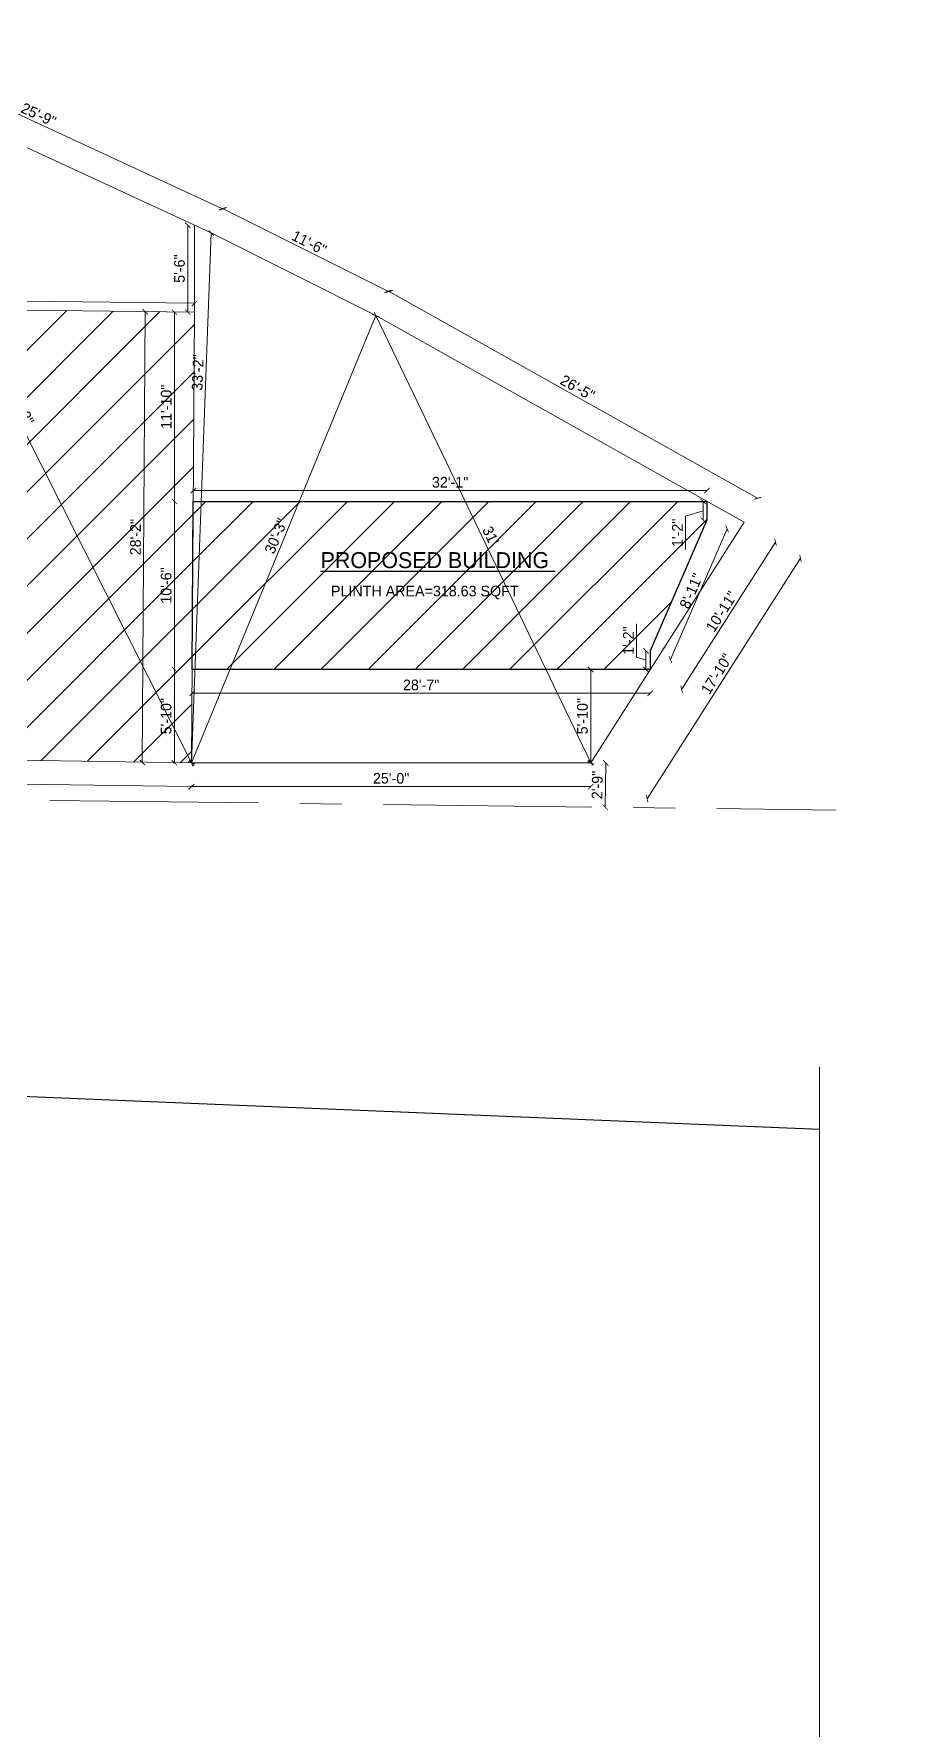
# Model space of a CAD drawing. Header units: inches. Extents: x 4069 to 291496, y -47643 to 12535.
# Drawn here: x 45305 to 45947, y 707 to 1979 of the extents above; entities that cross this region are included whole.
import ezdxf

# ---------------------------------------------------------------- set-up
doc = ezdxf.new("R2010")
doc.units = ezdxf.units.IN
doc.header["$LTSCALE"] = 5
doc.header["$MEASUREMENT"] = 0
doc.linetypes.add('CENTER', pattern=[2, 1.25, -0.25, 0.25, -0.25])
for name, color, linetype, lineweight in [('A-WALL', 7, 'Continuous', 9), ('DOOR', 62, 'Continuous', 0), ('HATCH', 253, 'Continuous', 0)]:
    doc.layers.add(name, color=color, linetype=linetype, lineweight=lineweight)
doc.layers.add('DIM', color=5, linetype='Continuous')
doc.layers.add('TEXT', color=6, linetype='Continuous')
doc.styles.add('tt', font='stylu.ttf', dxfattribs={"height": 8})
doc.dimstyles.new('Copy(2) of STANDARD', dxfattribs={"dimtxt": 2, "dimasz": 4, "dimexe": 0, "dimexo": 0, "dimgap": 2, "dimtad": 1, "dimdec": 0, "dimzin": 0, "dimdsep": 46, "dimlunit": 3, "dimtxsty": 'tt', "dimblk": 'ARCHTICK', "dimcen": 0.0505, "dimse1": 1, "dimse2": 1, "dimclrd": 5, "dimclre": 5, "dimclrt": 7, "dimadec": 1, "dimazin": 0, "dimtm": 1e-09, "dimtfac": 1, "dimtdec": 0, "dimtofl": 0, "dimtmove": 1, "dimatfit": 3, "dimfxl": 1, "dimtolj": 2, "dimtzin": 0, "dimlwd": 13, "dimarcsym": 0})

# ---------------------------------------------------------------- blocks, each defined once
blk = doc.blocks.new('_ArchTick')
at = {"color": 0, "linetype": 'ByBlock', "const_width": 0.15}
blk.add_lwpolyline([(-0.5, -0.5), (0.5, 0.5)], dxfattribs=at)
blk = doc.blocks.new('*D1566')
at = {"layer": 'Defpoints', "color": 0, "ltscale": 5, "transparency": 16777216}
for p in [(45165.5, 1977.7), (45157.1, 1959.6, -58.2), (45437.6, 1829.8, -58.2)]:
    blk.add_point(p, dxfattribs=at)
at = {"layer": 'DIM', "color": 5, "lineweight": 13, "ltscale": 5, "transparency": 16777216}
blk.add_line((45446, 1847.9), (45165.5, 1977.7), dxfattribs=at)
at = {"layer": 'DIM', "color": 5, "lineweight": 13, "ltscale": 5, "transparency": 16777216, "xscale": 4, "yscale": 4, "zscale": 4}
for p, rotation in [((45165.5, 1977.7), 155.1576801813038), ((45446, 1847.9), 335.1576801813039)]:
    blk.add_blockref('_ArchTick', p, dxfattribs=dict(at, rotation=rotation))
at = {"layer": 'DIM', "color": 7, "ltscale": 5, "transparency": 16777216, "insert": (45308.3, 1918.4), "char_height": 8, "attachment_point": 5, "rotation": 335.1577, "style": 'tt'}
blk.add_mtext('\\A2;25\'-9"', dxfattribs=at)
blk = doc.blocks.new('*D1567')
at = {"layer": 'Defpoints', "color": 0, "ltscale": 5, "transparency": 16777216}
for p in [(45446.7, 1847.9), (45437.6, 1829.8, -58.2), (45561, 1767.8, -58.2)]:
    blk.add_point(p, dxfattribs=at)
at = {"layer": 'DIM', "color": 5, "lineweight": 13, "ltscale": 5, "transparency": 16777216}
blk.add_line((45570.1, 1786), (45446.7, 1847.9), dxfattribs=at)
at = {"layer": 'DIM', "color": 5, "lineweight": 13, "ltscale": 5, "transparency": 16777216, "xscale": 4, "yscale": 4, "zscale": 4}
for p, rotation in [((45446.7, 1847.9), 153.3431404319543), ((45570.1, 1786), 333.3431404319542)]:
    blk.add_blockref('_ArchTick', p, dxfattribs=dict(at, rotation=rotation))
at = {"layer": 'DIM', "color": 7, "ltscale": 5, "transparency": 16777216, "insert": (45511.1, 1822.4), "char_height": 8, "attachment_point": 5, "rotation": 333.3431, "style": 'tt'}
blk.add_mtext('\\A2;11\'-6"', dxfattribs=at)
blk = doc.blocks.new('*D1568')
at = {"layer": 'Defpoints', "color": 0, "ltscale": 5, "transparency": 16777216}
for p in [(45571.1, 1785.9), (45561, 1767.8, -58.2), (45837.1, 1612.8, -58.2)]:
    blk.add_point(p, dxfattribs=at)
at = {"layer": 'DIM', "color": 5, "lineweight": 13, "ltscale": 5, "transparency": 16777216}
blk.add_line((45847.2, 1630.8), (45571.1, 1785.9), dxfattribs=at)
at = {"layer": 'DIM', "color": 5, "lineweight": 13, "ltscale": 5, "transparency": 16777216, "xscale": 4, "yscale": 4, "zscale": 4}
for p, rotation in [((45571.1, 1785.9), 150.6791819765447), ((45847.2, 1630.8), 330.6791819765446)]:
    blk.add_blockref('_ArchTick', p, dxfattribs=dict(at, rotation=rotation))
at = {"layer": 'DIM', "color": 7, "ltscale": 5, "transparency": 16777216, "insert": (45712.2, 1713.7), "char_height": 8, "attachment_point": 5, "rotation": 330.6792, "style": 'tt'}
blk.add_mtext('\\A2;26\'-5"', dxfattribs=at)
blk = doc.blocks.new('*D1570')
at = {"layer": 'Defpoints', "color": 0, "ltscale": 5, "transparency": 16777216}
for p in [(44847, 1441.1, -58.2), (45422.9, 1432.4, -58.2), (45422.7, 1414.6)]:
    blk.add_point(p, dxfattribs=at)
at = {"layer": 'DIM', "color": 5, "lineweight": 13, "ltscale": 5, "transparency": 16777216}
blk.add_line((44846.7, 1423.2), (45422.7, 1414.6), dxfattribs=at)
at = {"layer": 'DIM', "color": 5, "lineweight": 13, "ltscale": 5, "transparency": 16777216, "xscale": 4, "yscale": 4, "zscale": 4}
for p, rotation in [((44846.7, 1423.2), 179.1401444559383), ((45422.7, 1414.6), 359.1401444559383)]:
    blk.add_blockref('_ArchTick', p, dxfattribs=dict(at, rotation=rotation))
at = {"layer": 'DIM', "color": 7, "ltscale": 5, "transparency": 16777216, "insert": (45134.8, 1425.1), "char_height": 8, "attachment_point": 5, "rotation": 359.1401, "style": 'tt'}
blk.add_mtext("\\A2;48'", dxfattribs=at)
blk = doc.blocks.new('*D1584')
at = {"layer": 'Defpoints', "color": 0, "ltscale": 5, "transparency": 16777216}
for p in [(45422.9, 1432.4, -58.2), (45722.1, 1432.4, -58.2), (45722.1, 1414.6)]:
    blk.add_point(p, dxfattribs=at)
at = {"layer": 'DIM', "color": 5, "lineweight": 13, "ltscale": 5, "transparency": 16777216}
blk.add_line((45422.9, 1414.6), (45722.1, 1414.6), dxfattribs=at)
at = {"layer": 'DIM', "color": 5, "lineweight": 13, "ltscale": 5, "transparency": 16777216, "xscale": 4, "yscale": 4, "zscale": 4, "rotation": 180}
blk.add_blockref('_ArchTick', (45422.9, 1414.6), dxfattribs=at)
at = {"layer": 'DIM', "color": 5, "lineweight": 13, "ltscale": 5, "transparency": 16777216, "xscale": 4, "yscale": 4, "zscale": 4}
blk.add_blockref('_ArchTick', (45722.1, 1414.6), dxfattribs=at)
at = {"layer": 'DIM', "color": 7, "ltscale": 5, "transparency": 16777216, "insert": (45572.5, 1420.8), "char_height": 8, "attachment_point": 5, "style": 'tt'}
blk.add_mtext('\\A2;25\'-0"', dxfattribs=at)
blk = doc.blocks.new('*D1585')
at = {"layer": 'Defpoints', "color": 0, "ltscale": 5, "transparency": 16777216}
for p in [(45837.1, 1612.8, -58.2), (45879.3, 1585.8), (45722.1, 1432.4, -58.2)]:
    blk.add_point(p, dxfattribs=at)
at = {"layer": 'DIM', "color": 5, "lineweight": 13, "ltscale": 5, "transparency": 16777216}
blk.add_line((45764.4, 1405.5), (45879.3, 1585.8), dxfattribs=at)
at = {"layer": 'DIM', "color": 5, "lineweight": 13, "ltscale": 5, "transparency": 16777216, "xscale": 4, "yscale": 4, "zscale": 4}
for p, rotation in [((45879.3, 1585.8), 57.48404716702264), ((45764.4, 1405.5), 237.4840471670226)]:
    blk.add_blockref('_ArchTick', p, dxfattribs=dict(at, rotation=rotation))
at = {"layer": 'DIM', "color": 7, "ltscale": 5, "transparency": 16777216, "insert": (45816.5, 1499.1), "char_height": 8, "attachment_point": 5, "rotation": 57.484, "style": 'tt'}
blk.add_mtext('\\A2;17\'-10"', dxfattribs=at)
blk = doc.blocks.new('*D1579')
at = {"layer": 'Defpoints', "color": 0, "ltscale": 5, "transparency": 16777216}
for p in [(45046.7, 1781.5), (45046.7, 1774.9, -58.2), (45425.1, 1770.4, -58.2)]:
    blk.add_point(p, dxfattribs=at)
at = {"layer": 'DIM', "color": 5, "lineweight": 13, "ltscale": 5, "transparency": 16777216}
blk.add_line((45425.2, 1777), (45046.7, 1781.5), dxfattribs=at)
at = {"layer": 'DIM', "color": 5, "lineweight": 13, "ltscale": 5, "transparency": 16777216, "xscale": 4, "yscale": 4, "zscale": 4}
for p, rotation in [((45046.7, 1781.5), 179.3189926732725), ((45425.2, 1777), 359.3189926732724)]:
    blk.add_blockref('_ArchTick', p, dxfattribs=dict(at, rotation=rotation))
at = {"layer": 'DIM', "color": 7, "ltscale": 5, "transparency": 16777216, "insert": (45236, 1785.6), "char_height": 8, "attachment_point": 5, "rotation": 359.319, "style": 'tt'}
blk.add_mtext('\\A2;31\'-7"', dxfattribs=at)
blk = doc.blocks.new('*D1582')
at = {"layer": 'Defpoints', "color": 0, "ltscale": 5, "transparency": 16777216}
for p in [(45420.1, 1835.5), (45425.1, 1835.5), (45425.1, 1770.4)]:
    blk.add_point(p, dxfattribs=at)
at = {"layer": 'DIM', "color": 5, "lineweight": 13, "ltscale": 5, "transparency": 16777216}
blk.add_line((45420.1, 1770.4), (45420.1, 1835.5), dxfattribs=at)
at = {"layer": 'DIM', "color": 5, "lineweight": 13, "ltscale": 5, "transparency": 16777216, "xscale": 4, "yscale": 4, "zscale": 4}
for p, rotation in [((45420.1, 1835.5), 90), ((45420.1, 1770.4), 270)]:
    blk.add_blockref('_ArchTick', p, dxfattribs=dict(at, rotation=rotation))
at = {"layer": 'DIM', "color": 7, "ltscale": 5, "transparency": 16777216, "insert": (45413.9, 1803), "char_height": 8, "attachment_point": 5, "rotation": 90, "style": 'tt'}
blk.add_mtext('\\A2;5\'-6"', dxfattribs=at)
blk = doc.blocks.new('*D1583')
at = {"layer": 'Defpoints', "color": 0, "ltscale": 5, "transparency": 16777216}
for p in [(45388.2, 1770.7), (45425.1, 1770.4, -58.2), (45422.9, 1432.4, -58.2)]:
    blk.add_point(p, dxfattribs=at)
at = {"layer": 'DIM', "color": 5, "lineweight": 13, "ltscale": 5, "transparency": 16777216}
blk.add_line((45386, 1432.7), (45388.2, 1770.7), dxfattribs=at)
at = {"layer": 'DIM', "color": 5, "lineweight": 13, "ltscale": 5, "transparency": 16777216, "xscale": 4, "yscale": 4, "zscale": 4}
for p, rotation in [((45388.2, 1770.7), 89.62590714723008), ((45386, 1432.7), 269.6259071472301)]:
    blk.add_blockref('_ArchTick', p, dxfattribs=dict(at, rotation=rotation))
at = {"layer": 'DIM', "color": 7, "ltscale": 5, "transparency": 16777216, "insert": (45381, 1601.7), "char_height": 8, "attachment_point": 5, "rotation": 89.6259, "style": 'tt'}
blk.add_mtext('\\A2;28\'-2"', dxfattribs=at)
blk = doc.blocks.new('*D1555')
at = {"layer": 'Defpoints', "color": 0, "ltscale": 5, "transparency": 16777216}
for p in [(45410.1, 1628.4), (45424.2, 1628.4, -58.2), (45423.4, 1502.4, -58.2)]:
    blk.add_point(p, dxfattribs=at)
at = {"layer": 'DIM', "color": 5, "lineweight": 13, "ltscale": 5, "transparency": 16777216}
blk.add_line((45410.1, 1502.4), (45410.1, 1628.4), dxfattribs=at)
at = {"layer": 'DIM', "color": 5, "lineweight": 13, "ltscale": 5, "transparency": 16777216, "xscale": 4, "yscale": 4, "zscale": 4}
for p, rotation in [((45410.1, 1628.4), 90), ((45410.1, 1502.4), 270)]:
    blk.add_blockref('_ArchTick', p, dxfattribs=dict(at, rotation=rotation))
at = {"layer": 'DIM', "color": 7, "ltscale": 5, "transparency": 16777216, "insert": (45403.9, 1565.4), "char_height": 8, "attachment_point": 5, "rotation": 90, "style": 'tt'}
blk.add_mtext('\\A2;10\'-6"', dxfattribs=at)
blk = doc.blocks.new('*D1556')
at = {"layer": 'Defpoints', "color": 0, "ltscale": 5, "transparency": 16777216}
for p in [(45423.4, 1502.4, -58.2), (45410.1, 1432.4), (45422.9, 1432.4, -58.2)]:
    blk.add_point(p, dxfattribs=at)
at = {"layer": 'DIM', "color": 5, "lineweight": 13, "ltscale": 5, "transparency": 16777216}
blk.add_line((45410.1, 1502.4), (45410.1, 1432.4), dxfattribs=at)
at = {"layer": 'DIM', "color": 5, "lineweight": 13, "ltscale": 5, "transparency": 16777216, "xscale": 4, "yscale": 4, "zscale": 4}
for p, rotation in [((45410.1, 1502.4), 90), ((45410.1, 1432.4), 270)]:
    blk.add_blockref('_ArchTick', p, dxfattribs=dict(at, rotation=rotation))
at = {"layer": 'DIM', "color": 7, "ltscale": 5, "transparency": 16777216, "insert": (45403.9, 1467.4), "char_height": 8, "attachment_point": 5, "rotation": 90, "style": 'tt'}
blk.add_mtext('\\A2;5\'-10"', dxfattribs=at)
blk = doc.blocks.new('*D1557')
at = {"layer": 'Defpoints', "color": 0, "ltscale": 5, "transparency": 16777216}
for p in [(45410.1, 1770.4), (45425.1, 1770.4, -58.2), (45424.2, 1628.4, -58.2)]:
    blk.add_point(p, dxfattribs=at)
at = {"layer": 'DIM', "color": 5, "lineweight": 13, "ltscale": 5, "transparency": 16777216}
blk.add_line((45410.1, 1628.4), (45410.1, 1770.4), dxfattribs=at)
at = {"layer": 'DIM', "color": 5, "lineweight": 13, "ltscale": 5, "transparency": 16777216, "xscale": 4, "yscale": 4, "zscale": 4}
for p, rotation in [((45410.1, 1770.4), 90), ((45410.1, 1628.4), 270)]:
    blk.add_blockref('_ArchTick', p, dxfattribs=dict(at, rotation=rotation))
at = {"layer": 'DIM', "color": 7, "ltscale": 5, "transparency": 16777216, "insert": (45404, 1699.4), "char_height": 8, "attachment_point": 5, "rotation": 90, "style": 'tt'}
blk.add_mtext('\\A2;11\'-10"', dxfattribs=at)
blk = doc.blocks.new('*D1572')
at = {"layer": 'Defpoints', "color": 0, "ltscale": 5, "transparency": 16777216}
for p in [(45424.2, 1628.4), (45809.2, 1636.6), (45809.2, 1628.4)]:
    blk.add_point(p, dxfattribs=at)
at = {"layer": 'DIM', "color": 5, "lineweight": 13, "ltscale": 5, "transparency": 16777216}
blk.add_line((45424.2, 1636.6), (45809.2, 1636.6), dxfattribs=at)
at = {"layer": 'DIM', "color": 5, "lineweight": 13, "ltscale": 5, "transparency": 16777216, "xscale": 4, "yscale": 4, "zscale": 4, "rotation": 180}
blk.add_blockref('_ArchTick', (45424.2, 1636.6), dxfattribs=at)
at = {"layer": 'DIM', "color": 5, "lineweight": 13, "ltscale": 5, "transparency": 16777216, "xscale": 4, "yscale": 4, "zscale": 4}
blk.add_blockref('_ArchTick', (45809.2, 1636.6), dxfattribs=at)
at = {"layer": 'DIM', "color": 7, "ltscale": 5, "transparency": 16777216, "insert": (45616.7, 1642.8), "char_height": 8, "attachment_point": 5, "style": 'tt'}
blk.add_mtext('\\A2;32\'-1"', dxfattribs=at)
blk = doc.blocks.new('*D1573')
at = {"layer": 'Defpoints', "color": 0, "ltscale": 5, "transparency": 16777216}
for p in [(45809.2, 1628.4), (45806.3, 1614.4), (45809.2, 1614.4)]:
    blk.add_point(p, dxfattribs=at)
at = {"layer": 'DIM', "color": 5, "lineweight": 13, "ltscale": 5, "transparency": 16777216}
for p, q in [((45806.3, 1628.4), (45806.3, 1614.4)), ((45806.3, 1621.4), (45793.1, 1617.5)), ((45793.1, 1617.5), (45793.1, 1592.3))]:
    blk.add_line(p, q, dxfattribs=at)
at = {"layer": 'DIM', "color": 5, "lineweight": 13, "ltscale": 5, "transparency": 16777216, "xscale": 4, "yscale": 4, "zscale": 4}
for p, rotation in [((45806.3, 1628.4), 90), ((45806.3, 1614.4), 270)]:
    blk.add_blockref('_ArchTick', p, dxfattribs=dict(at, rotation=rotation))
at = {"layer": 'DIM', "color": 7, "ltscale": 5, "transparency": 16777216, "insert": (45787, 1604.9), "char_height": 8, "attachment_point": 5, "rotation": 90, "style": 'tt'}
blk.add_mtext('\\A2;1\'-2"', dxfattribs=at)
blk = doc.blocks.new('*D1574')
at = {"layer": 'Defpoints', "color": 0, "ltscale": 5, "transparency": 16777216}
for p in [(45809.2, 1614.4), (45766.7, 1516.4), (45781.8, 1509.9)]:
    blk.add_point(p, dxfattribs=at)
at = {"layer": 'DIM', "color": 5, "lineweight": 13, "ltscale": 5, "transparency": 16777216}
blk.add_line((45824.3, 1607.9), (45781.8, 1509.9), dxfattribs=at)
at = {"layer": 'DIM', "color": 5, "lineweight": 13, "ltscale": 5, "transparency": 16777216, "xscale": 4, "yscale": 4, "zscale": 4}
for p, rotation in [((45824.3, 1607.9), 66.57772555762529), ((45781.8, 1509.9), 246.5777255576253)]:
    blk.add_blockref('_ArchTick', p, dxfattribs=dict(at, rotation=rotation))
at = {"layer": 'DIM', "color": 7, "ltscale": 5, "transparency": 16777216, "insert": (45797.4, 1561.3), "char_height": 8, "attachment_point": 5, "rotation": 66.5777, "style": 'tt'}
blk.add_mtext('\\A2;8\'-11"', dxfattribs=at)
blk = doc.blocks.new('*D1575')
at = {"layer": 'Defpoints', "color": 0, "ltscale": 5, "transparency": 16777216}
for p in [(45766.7, 1516.4), (45763.5, 1502.4), (45766.7, 1502.4)]:
    blk.add_point(p, dxfattribs=at)
at = {"layer": 'DIM', "color": 5, "lineweight": 13, "ltscale": 5, "transparency": 16777216}
for p, q in [((45756.4, 1511.6), (45756.4, 1536.7)), ((45763.5, 1516.4), (45763.5, 1502.4)), ((45763.5, 1509.4), (45756.4, 1511.6))]:
    blk.add_line(p, q, dxfattribs=at)
at = {"layer": 'DIM', "color": 5, "lineweight": 13, "ltscale": 5, "transparency": 16777216, "xscale": 4, "yscale": 4, "zscale": 4}
for p, rotation in [((45763.5, 1516.4), 90), ((45763.5, 1502.4), 270)]:
    blk.add_blockref('_ArchTick', p, dxfattribs=dict(at, rotation=rotation))
at = {"layer": 'DIM', "color": 7, "ltscale": 5, "transparency": 16777216, "insert": (45750.3, 1524.1), "char_height": 8, "attachment_point": 5, "rotation": 90, "style": 'tt'}
blk.add_mtext('\\A2;1\'-2"', dxfattribs=at)
blk = doc.blocks.new('*D1576')
at = {"layer": 'Defpoints', "color": 0, "ltscale": 5, "transparency": 16777216}
for p in [(45423.4, 1502.4), (45766.7, 1502.4), (45423.4, 1484.6)]:
    blk.add_point(p, dxfattribs=at)
at = {"layer": 'DIM', "color": 5, "lineweight": 13, "ltscale": 5, "transparency": 16777216}
blk.add_line((45766.7, 1484.6), (45423.4, 1484.6), dxfattribs=at)
at = {"layer": 'DIM', "color": 5, "lineweight": 13, "ltscale": 5, "transparency": 16777216, "xscale": 4, "yscale": 4, "zscale": 4, "rotation": 180}
blk.add_blockref('_ArchTick', (45423.4, 1484.6), dxfattribs=at)
at = {"layer": 'DIM', "color": 5, "lineweight": 13, "ltscale": 5, "transparency": 16777216, "xscale": 4, "yscale": 4, "zscale": 4}
blk.add_blockref('_ArchTick', (45766.7, 1484.6), dxfattribs=at)
at = {"layer": 'DIM', "color": 7, "ltscale": 5, "transparency": 16777216, "insert": (45595, 1490.8), "char_height": 8, "attachment_point": 5, "style": 'tt'}
blk.add_mtext('\\A2;28\'-7"', dxfattribs=at)
blk = doc.blocks.new('*D1577')
at = {"layer": 'Defpoints', "color": 0, "ltscale": 5, "transparency": 16777216}
for p in [(45722.1, 1502.4), (45722.1, 1502.4), (45722.1, 1432.4, -58.2)]:
    blk.add_point(p, dxfattribs=at)
at = {"layer": 'DIM', "color": 5, "lineweight": 13, "ltscale": 5, "transparency": 16777216}
blk.add_line((45722.1, 1432.4), (45722.1, 1502.4), dxfattribs=at)
at = {"layer": 'DIM', "color": 5, "lineweight": 13, "ltscale": 5, "transparency": 16777216, "xscale": 4, "yscale": 4, "zscale": 4}
for p, rotation in [((45722.1, 1502.4), 90), ((45722.1, 1432.4), 270)]:
    blk.add_blockref('_ArchTick', p, dxfattribs=dict(at, rotation=rotation))
at = {"layer": 'DIM', "color": 7, "ltscale": 5, "transparency": 16777216, "insert": (45715.9, 1467.4), "char_height": 8, "attachment_point": 5, "rotation": 90, "style": 'tt'}
blk.add_mtext('\\A2;5\'-10"', dxfattribs=at)
blk = doc.blocks.new('*D1558')
at = {"layer": 'Defpoints', "color": 0, "ltscale": 5, "transparency": 16777216}
for p in [(45157.1, 1959.6, -58.2), (45422.9, 1432.4, -58.2), (45422.9, 1432.4)]:
    blk.add_point(p, dxfattribs=at)
at = {"layer": 'DIM', "color": 5, "lineweight": 13, "ltscale": 5, "transparency": 16777216}
blk.add_line((45157.1, 1959.6), (45422.9, 1432.4), dxfattribs=at)
at = {"layer": 'DIM', "color": 5, "lineweight": 13, "ltscale": 5, "transparency": 16777216, "xscale": 4, "yscale": 4, "zscale": 4}
for p, rotation in [((45157.1, 1959.6), 116.757650524595), ((45422.9, 1432.4), 296.757650524595)]:
    blk.add_blockref('_ArchTick', p, dxfattribs=dict(at, rotation=rotation))
at = {"layer": 'DIM', "color": 7, "ltscale": 5, "transparency": 16777216, "insert": (45295.5, 1698.8), "char_height": 8, "attachment_point": 5, "rotation": 296.7577, "style": 'tt'}
blk.add_mtext('\\A2;49\'-2"', dxfattribs=at)
blk = doc.blocks.new('*D1559')
at = {"layer": 'Defpoints', "color": 0, "ltscale": 5, "transparency": 16777216}
for p in [(45561, 1767.8, -58.2), (45561, 1767.8), (45422.9, 1432.4)]:
    blk.add_point(p, dxfattribs=at)
at = {"layer": 'DIM', "color": 5, "lineweight": 13, "ltscale": 5, "transparency": 16777216}
blk.add_line((45422.9, 1432.4), (45561, 1767.8), dxfattribs=at)
at = {"layer": 'DIM', "color": 5, "lineweight": 13, "ltscale": 5, "transparency": 16777216, "xscale": 4, "yscale": 4, "zscale": 4}
for p, rotation in [((45561, 1767.8), 67.63045280318387), ((45422.9, 1432.4), 247.6304528031839)]:
    blk.add_blockref('_ArchTick', p, dxfattribs=dict(at, rotation=rotation))
at = {"layer": 'DIM', "color": 7, "ltscale": 5, "transparency": 16777216, "insert": (45486.2, 1602.5), "char_height": 8, "attachment_point": 5, "rotation": 67.6305, "style": 'tt'}
blk.add_mtext('\\A2;30\'-3"', dxfattribs=at)
blk = doc.blocks.new('*D1560')
at = {"layer": 'Defpoints', "color": 0, "ltscale": 5, "transparency": 16777216}
for p in [(45561, 1767.8), (45722.1, 1432.4), (45722.1, 1432.4)]:
    blk.add_point(p, dxfattribs=at)
at = {"layer": 'DIM', "color": 5, "lineweight": 13, "ltscale": 5, "transparency": 16777216}
blk.add_line((45561, 1767.8), (45722.1, 1432.4), dxfattribs=at)
at = {"layer": 'DIM', "color": 5, "lineweight": 13, "ltscale": 5, "transparency": 16777216, "xscale": 4, "yscale": 4, "zscale": 4}
for p, rotation in [((45561, 1767.8), 115.661332565783), ((45722.1, 1432.4), 295.661332565783)]:
    blk.add_blockref('_ArchTick', p, dxfattribs=dict(at, rotation=rotation))
at = {"layer": 'DIM', "color": 7, "ltscale": 5, "transparency": 16777216, "insert": (45647.1, 1602.8), "char_height": 8, "attachment_point": 5, "rotation": 295.6613, "style": 'tt'}
blk.add_mtext("\\A2;31'", dxfattribs=at)
blk = doc.blocks.new('*D1561')
at = {"layer": 'Defpoints', "color": 0, "ltscale": 5, "transparency": 16777216}
for p in [(45437.6, 1829.8, -58.2), (45422.9, 1432.4), (45422.9, 1432.4)]:
    blk.add_point(p, dxfattribs=at)
at = {"layer": 'DIM', "color": 5, "lineweight": 13, "ltscale": 5, "transparency": 16777216}
blk.add_line((45437.6, 1829.8), (45422.9, 1432.4), dxfattribs=at)
at = {"layer": 'DIM', "color": 5, "lineweight": 13, "ltscale": 5, "transparency": 16777216, "xscale": 4, "yscale": 4, "zscale": 4}
for p, rotation in [((45437.6, 1829.8), 87.88570645799584), ((45422.9, 1432.4), 267.8857064579958)]:
    blk.add_blockref('_ArchTick', p, dxfattribs=dict(at, rotation=rotation))
at = {"layer": 'DIM', "color": 7, "ltscale": 5, "transparency": 16777216, "insert": (45427.6, 1725.1), "char_height": 8, "attachment_point": 5, "rotation": 87.8857, "style": 'tt'}
blk.add_mtext('\\A2;33\'-2"', dxfattribs=at)
blk = doc.blocks.new('*D1587')
at = {"layer": 'Defpoints', "color": 0, "ltscale": 5, "transparency": 16777216}
for p in [(45837.1, 1612.8, -58.2), (45860.6, 1597.8), (45766.7, 1502.4)]:
    blk.add_point(p, dxfattribs=at)
at = {"layer": 'DIM', "color": 5, "lineweight": 13, "ltscale": 5, "transparency": 16777216}
blk.add_line((45790.2, 1487.5), (45860.6, 1597.8), dxfattribs=at)
at = {"layer": 'DIM', "color": 5, "lineweight": 13, "ltscale": 5, "transparency": 16777216, "xscale": 4, "yscale": 4, "zscale": 4}
for p, rotation in [((45860.6, 1597.8), 57.48404716702043), ((45790.2, 1487.5), 237.4840471670204)]:
    blk.add_blockref('_ArchTick', p, dxfattribs=dict(at, rotation=rotation))
at = {"layer": 'DIM', "color": 7, "ltscale": 5, "transparency": 16777216, "insert": (45820.2, 1545.9), "char_height": 8, "attachment_point": 5, "rotation": 57.484, "style": 'tt'}
blk.add_mtext('\\A2;10\'-11"', dxfattribs=at)
blk = doc.blocks.new('*D1589')
at = {"layer": 'Defpoints', "color": 0, "ltscale": 5, "transparency": 16777216}
for p in [(45722.1, 1432.4), (45721.7, 1399.3), (45733, 1399.1)]:
    blk.add_point(p, dxfattribs=at)
at = {"layer": 'DIM', "color": 5, "lineweight": 13, "ltscale": 5, "transparency": 16777216}
blk.add_line((45733.4, 1432.3), (45733, 1399.1), dxfattribs=at)
at = {"layer": 'DIM', "color": 5, "lineweight": 13, "ltscale": 5, "transparency": 16777216, "xscale": 4, "yscale": 4, "zscale": 4}
for p, rotation in [((45733.4, 1432.3), 89.2941950465227), ((45733, 1399.1), 269.2941950465227)]:
    blk.add_blockref('_ArchTick', p, dxfattribs=dict(at, rotation=rotation))
at = {"layer": 'DIM', "color": 7, "ltscale": 5, "transparency": 16777216, "insert": (45727, 1415.8), "char_height": 8, "attachment_point": 5, "rotation": 89.2942, "style": 'tt'}
blk.add_mtext('\\A2;2\'-9"', dxfattribs=at)

msp = doc.modelspace()

# ---------------------------------------------------------------- hatches: boundary and pattern name
at = {"layer": 'HATCH', "ltscale": 5}
h = msp.add_hatch(dxfattribs=at)
h.set_pattern_fill('ANSI31', color=256, scale=200, style=0)
h.paths.add_polyline_path([(45425.13273, 1770.44007), (45046.65741, 1774.93878), (44846.99075, 1441.09117), (45422.92589, 1432.44728)])
h.paths.add_polyline_path([(45389.99351, 1582.83681), (45390.23582, 1619.94875), (45371.70034, 1620.06978), (45371.45803, 1582.95783)], flags=24)
h.paths.add_polyline_path([(45413.03062, 1545.43749), (45413.03062, 1582.55023), (45394.49474, 1582.55023), (45394.49474, 1545.43749)], flags=24)
h.paths.add_polyline_path([(45412.98376, 1448.70007), (45412.98376, 1485.81281), (45394.44789, 1485.81281), (45394.44789, 1448.70007)], flags=24)
h.paths.add_polyline_path([(45413.10089, 1675.4666), (45413.10089, 1720.52077), (45394.56502, 1720.52077), (45394.56502, 1675.4666)], flags=24)
h.paths.add_polyline_path([(45279.11385, 1711.19229), (45295.82266, 1678.05363), (45312.37369, 1686.39881), (45295.66488, 1719.53747)], flags=24)
h.paths.add_polyline_path([(45436.02272, 1706.24134), (45437.39192, 1743.32881), (45418.86866, 1744.01266), (45417.49946, 1706.92518)], flags=9)
h.paths.add_polyline_path([(45105.22415, 1590.6861), (45272.93133, 1590.6861), (45272.93133, 1603.68756), (45105.22415, 1603.68756)], flags=24)
h.paths.add_polyline_path([(45096.53694, 1611.11018), (45263.13577, 1611.11018), (45263.13577, 1629.86128), (45096.53694, 1629.86128)], flags=24)
h = msp.add_hatch(dxfattribs=at)
h.set_pattern_fill('ANSI31', color=256, scale=200, style=0)
h.paths.add_polyline_path([(45809.17016, 1614.44042), (45809.17016, 1628.44042), (45424.20558, 1628.44042), (45423.38289, 1502.44042), (45766.71653, 1502.44042), (45766.71653, 1516.44042)])
h.paths.add_polyline_path([(45796.22366, 1588.86673), (45796.22366, 1618.03804), (45777.68779, 1618.03804), (45777.68779, 1588.86673)], flags=24)
h.paths.add_polyline_path([(45759.51483, 1508.08536), (45759.51483, 1537.25667), (45740.97896, 1537.25667), (45740.97896, 1508.08536)], flags=24)
h.paths.add_polyline_path([(45487.5785, 1581.84899), (45501.70282, 1616.16893), (45484.56181, 1623.22329), (45470.43748, 1588.90335)], flags=24)
h.paths.add_polyline_path([(45634.15767, 1608.59386), (45643.49077, 1589.16756), (45660.19844, 1597.19454), (45650.86534, 1616.62083)], flags=24)
h.paths.add_polyline_path([(45525.25577, 1554.59396), (45684.99223, 1554.59396), (45684.99223, 1567.50758), (45525.25577, 1567.50758)], flags=24)
h.paths.add_polyline_path([(45516.51438, 1574.74718), (45702.39579, 1574.74718), (45702.39579, 1593.73547), (45516.51438, 1593.73547)], flags=24)

# ---------------------------------------------------------------- linework, layer by layer
msp.add_line((44566.75215, 1212.66278, -31.2793), (45893.50665, 1157.68806, -59.12383))
at = {"layer": 'A-WALL', "ltscale": 5}
msp.add_line((45425.13273, 1770.44007), (45425.13273, 1835.54745), dxfattribs=at)
at = {"layer": 'A-WALL', "linetype": 'CENTER', "ltscale": 25}
msp.add_line((44566.75215, 1413.49005), (45905.62787, 1396.99612), dxfattribs=at)
at = {"layer": 'A-WALL', "ltscale": 5, "elevation": -58.16904}
msp.add_lwpolyline([(45157.11627, 1959.62875), (44846.99075, 1441.09117), (45422.92589, 1432.44728), (45722.09858, 1432.44728), (45837.05357, 1612.77965), (45560.95969, 1767.84825), (45437.59461, 1829.77808)], close=True, dxfattribs=at)
at = {"layer": 'A-WALL', "linetype": 'Continuous', "ltscale": 5, "elevation": -59.12383}
msp.add_lwpolyline([(45893.50665, 1204.53692), (45893.50665, 403.11818), (45837.91693, 374.18235), (45947.17987, 373.93235), (45893.50665, 345.32338), (45893.50665, -412.11291)], dxfattribs=at)
at = {"layer": 'DIM', "ltscale": 5}
msp.add_lwpolyline([(45424.20558, 1628.44042), (45809.17016, 1628.44042), (45809.17016, 1614.44042), (45766.71653, 1516.44042), (45766.71653, 1502.44042), (45423.38289, 1502.44042)], close=True, dxfattribs=at)
at = {"layer": 'DOOR', "lineweight": 13, "elevation": -58.16904}
msp.add_lwpolyline([(44846.99075, 1441.09117), (45422.92589, 1432.44728), (45425.13273, 1770.44007), (45046.65741, 1774.93878)], close=True, dxfattribs=at)

# ---------------------------------------------------------------- texts
at = {"layer": 'TEXT', "linetype": 'ByBlock', "style": 'tt'}
msp.add_text('%%UPROPOSED BUILDING ', height=12, dxfattribs=at).set_placement((45519.6791, 1578.4302, -58.16904))
at = {"layer": 'TEXT', "lineweight": 70, "style": 'tt'}
msp.add_text('PLINTH AREA=318.63 SQFT', height=8, dxfattribs=at).set_placement((45527.40804, 1557.2616, -58.16904))

# ---------------------------------------------------------------- dimensions: what is measured, and where the dimension line sits
at = {"layer": 'DIM', "ltscale": 5}
for p1, p2, distance, picture, middle in [((45437.59461, 1829.77808, -58.16904), (45157.11627, 1959.62875, -58.16904), -19.95375, '*D1566', (45308.33178, 1918.41238)), ((45157.11627, 1959.62875, -58.16904), (45422.92589, 1432.44728, -58.16904), 0, '*D1558', (45295.53809, 1698.81974)), ((45560.95969, 1767.84825, -58.16904), (45437.59461, 1829.77808, -58.16904), -20.28954, '*D1567', (45511.13885, 1822.44184)), ((45425.13273, 1770.44007, -58.16904), (45046.65741, 1774.93878, -58.16904), -6.58393, '*D1579', (45236.04804, 1785.55941)), ((45837.05357, 1612.77965, -58.16904), (45560.95969, 1767.84825, -58.16904), -20.70148, '*D1568', (45712.16693, 1713.74537)), ((45422.92589, 1432.44728, -58.16904), (45425.13273, 1770.44007, -58.16904), 36.91213, '*D1583', (45380.98047, 1601.72475)), ((45422.92589, 1432.44728), (45560.95969, 1767.84825, -58.16904), 0, '*D1559', (45486.23453, 1602.49699)), ((45560.95969, 1767.84825), (45722.09858, 1432.44728), 0, '*D1560', (45647.06668, 1602.8082)), ((45722.09858, 1432.44728, -58.16904), (45837.05357, 1612.77965, -58.16904), -50.11161, '*D1585', (45816.50616, 1499.07195)), ((45809.17016, 1614.44042), (45766.71653, 1516.44042), 16.47742, '*D1574', (45797.43114, 1561.3303)), ((44846.99075, 1441.09117, -58.16904), (45422.92589, 1432.44728, -58.16904), -17.85082, '*D1570', (45134.78316, 1425.09834)), ((45722.09858, 1432.44728), (45721.68977, 1399.26209), 11.26565, '*D1589', (45727.02767, 1415.79145))]:
    dim = msp.add_aligned_dim(p1=p1, p2=p2, distance=distance, dimstyle='Copy(2) of STANDARD', override={"dimtxt": 6}, dxfattribs=at)
    dim.commit()
    dim.dimension.update_dxf_attribs({"geometry": picture, "text_midpoint": middle})
dim = msp.add_linear_dim(base=(45420.05365, 1835.54745), p1=(45425.13273, 1770.44007), p2=(45425.13273, 1835.54745), angle=90, text='5\'-6"', dimstyle='Copy(2) of STANDARD', override={"dimtxt": 6}, dxfattribs=at)
dim.commit()
dim.dimension.update_dxf_attribs({"geometry": '*D1582', "text_midpoint": (45413.88088, 1802.99376)})
for base, p1, p2, angle, picture, middle, dimtype in [((45422.92589, 1432.44728), (45437.59461, 1829.77808, -58.16904), (45422.92589, 1432.44728), 267.88570646, '*D1561', (45433.7235, 1724.92161), 161), ((45806.26612, 1614.44042), (45809.17016, 1628.44042), (45809.17016, 1614.44042), 90, '*D1573', (45793.108, 1615.45239), 160)]:
    dim = msp.add_linear_dim(base=base, p1=p1, p2=p2, angle=angle, dimstyle='Copy(2) of STANDARD', override={"dimtxt": 6}, dxfattribs=at)
    dim.commit()
    dim.dimension.update_dxf_attribs({"geometry": picture, "text_midpoint": middle, "dimtype": dimtype})
for base, p1, p2, angle, picture, middle in [((45410.11407, 1770.44007), (45424.20558, 1628.44042, -58.16904), (45425.13273, 1770.44007, -58.16904), 90, '*D1557', (45403.97059, 1699.44025)), ((45410.11407, 1628.44042), (45423.38289, 1502.44042, -58.16904), (45424.20558, 1628.44042, -58.16904), 90, '*D1555', (45403.93545, 1565.44042)), ((45860.55669, 1597.79731), (45766.71653, 1502.44042), (45837.05357, 1612.77965, -58.16904), 237.48404717, '*D1587', (45820.20773, 1545.93003)), ((45763.47823, 1502.44042), (45766.71653, 1516.44042), (45766.71653, 1502.44042), 90, '*D1575', (45750.3201, 1513.56413)), ((45410.11407, 1432.44728), (45423.38289, 1502.44042, -58.16904), (45422.92589, 1432.44728, -58.16904), 90, '*D1556', (45403.91202, 1467.44385)), ((45722.09858, 1502.44042), (45722.09858, 1432.44728, -58.16904), (45722.09858, 1502.44042), 90, '*D1577', (45715.89653, 1467.44385))]:
    dim = msp.add_linear_dim(base=base, p1=p1, p2=p2, angle=angle, dimstyle='Copy(2) of STANDARD', override={"dimtxt": 6}, dxfattribs=at)
    dim.commit()
    dim.dimension.update_dxf_attribs({"geometry": picture, "text_midpoint": middle})
for base, p1, p2, picture, middle in [((45809.17016, 1636.64721), (45424.20558, 1628.44042), (45809.17016, 1628.44042), '*D1572', (45616.68787, 1642.79069)), ((45423.38289, 1484.5511), (45766.71653, 1502.44042), (45423.38289, 1502.44042), '*D1576', (45595.04971, 1490.83807))]:
    dim = msp.add_linear_dim(base=base, p1=p1, p2=p2, dimstyle='Copy(2) of STANDARD', override={"dimtxt": 6}, dxfattribs=at)
    dim.commit()
    dim.dimension.update_dxf_attribs({"geometry": picture, "text_midpoint": middle})
dim = msp.add_linear_dim(base=(45722.09858, 1414.59847), p1=(45422.92589, 1432.44728, -58.16904), p2=(45722.09858, 1432.44728, -58.16904), text='25\'-0"', dimstyle='Copy(2) of STANDARD', override={"dimtxt": 6}, dxfattribs=at)
dim.commit()
dim.dimension.update_dxf_attribs({"geometry": '*D1584', "text_midpoint": (45572.51224, 1420.80052)})

doc.saveas('drawing.dxf')
